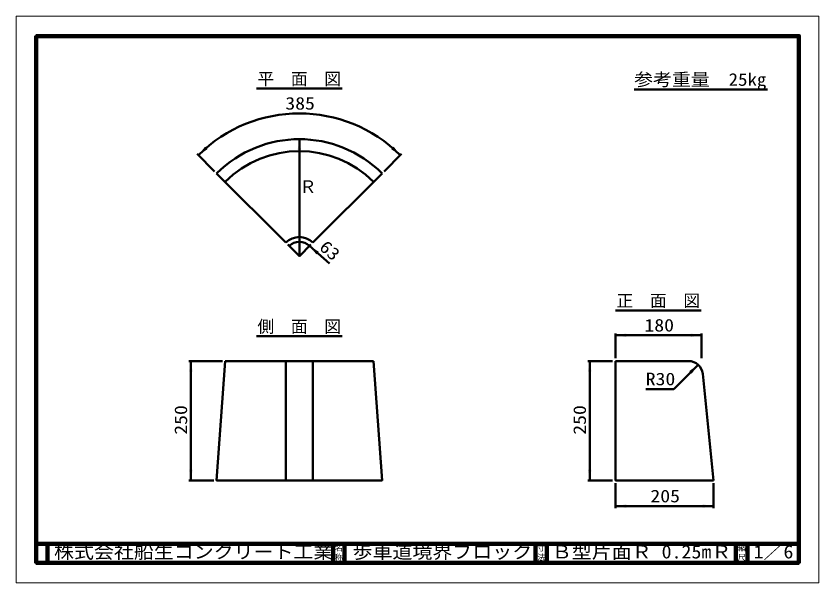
# Model space of a CAD drawing. Units: millimetres, scale not verified, with parts at other scales. Extents: x -2102 to 2102, y -1485 to 1485.
import ezdxf
from ezdxf.enums import TextEntityAlignment as Align

# ---------------------------------------------------------------- set-up
doc = ezdxf.new("R2010")
doc.units = ezdxf.units.MM
doc.header["$LTSCALE"] = 5
doc.layers.add('0-0_V-nasSTD', color=7, linetype='Continuous', lineweight=50)
doc.layers.add('0-1_0', color=7, linetype='Continuous', lineweight=50)
doc.styles.add('ＭＳ ゴシック', font='')
doc.styles.get('ＭＳ ゴシック').set_extended_font_data('MS Gothic')

msp = doc.modelspace()

# ---------------------------------------------------------------- linework, layer by layer
at = {"layer": '0-0_V-nasSTD', "lineweight": 100}
for p, q in [((-1997.5, 1380), (-1997.5, -1380)), ((-442.5, -1280), (-442.5, -1380)), ((-382.5, -1280), (-382.5, -1380)), ((617.5, -1280), (617.5, -1380)), ((677.5, -1280), (677.5, -1380)), ((1667.5, -1280), (1667.5, -1380)), ((1727.5, -1280), (1727.5, -1380)), ((-1997.5, -1380), (1997.5, -1380))]:
    msp.add_line(p, q, dxfattribs=at)
at = {"layer": '0-0_V-nasSTD'}
for p, q in [((-618.75, 227.5), (-618.75, 840)), ((-1062.46, 671.21), (-1154.383, 763.133)), ((-83.117, 763.133), (-175.04, 671.21)), ((-689.461, 298.211), (-1051.853, 660.603)), ((-185.647, 660.603), (-548.039, 298.211)), ((-565.717, 280.533), (-460.467, 188.216)), ((1037.053, -177.5), (1037.053, -307.5)), ((1037.053, -187.5), (1487.053, -187.5)), ((1487.053, -177.5), (1487.053, -307.5)), ((-1196.853, -322.5), (-1021.853, -322.5)), ((-1186.853, -947.5), (-1186.853, -322.5)), ((-229.841, -322.5), (-1007.659, -322.5)), ((-689.461, -947.5), (-689.461, -322.5)), ((-548.039, -322.5), (-548.039, -947.5)), ((892.053, -322.5), (1022.053, -322.5)), ((902.053, -947.5), (902.053, -322.5)), ((1419.179, -322.5), (1037.053, -322.5)), ((1342.225, -469.17), (1469.504, -341.891)), ((1493.807, -390.037), (1549.553, -947.5)), ((1195.225, -469.17), (1342.225, -469.17)), ((-1196.853, -947.5), (-1066.853, -947.5)), ((892.053, -947.5), (1022.053, -947.5)), ((1037.053, -1092.5), (1037.053, -962.5)), ((1549.553, -1092.5), (1549.553, -962.5)), ((1037.053, -1082.5), (1549.553, -1082.5))]:
    msp.add_line(p, q, dxfattribs=at)
at = {"layer": '0-0_V-nasSTD', "lineweight": 18}
for points in [[(-2102.5, -1485), (-2102.5, 1485), (2102.5, 1485), (2102.5, -1485)], [(-2002.5, -1385), (-2002.5, 1385), (2002.5, 1385), (2002.5, -1385)]]:
    msp.add_lwpolyline(points, close=True, dxfattribs=at)
at = {"layer": '0-0_V-nasSTD', "lineweight": 100}
msp.add_lwpolyline([(1997.5, -1380), (1997.5, 1380), (-1997.5, 1380)], dxfattribs=at)
at = {"layer": '0-0_V-nasSTD'}
for points in [[(-678.854, 287.604), (-618.75, 227.5), (-558.646, 287.604)], [(-1007.659, -322.5), (-1051.853, -947.5), (-185.647, -947.5), (-229.841, -322.5)], [(1037.053, -322.5), (1037.053, -947.5), (1549.553, -947.5)]]:
    msp.add_lwpolyline(points, dxfattribs=at)
for centre, radius, start, end in [((-618.75, 227.5), 747.5, 45, 135), ((-618.75, 227.5), 612.5, 45, 135), ((-618.75, 227.5), 550, 45, 135), ((-618.75, 227.5), 100, 45, 135), ((-618.75, 227.5), 75, 45, 135), ((1419.179, -397.5), 75, 5.71059, 90)]:
    msp.add_arc(centre, radius, start, end, dxfattribs=at)
for points in [[(-1147.312, 756.062), (-1112.445, 801.187), (-1099.694, 787.439)], [(-628.125, 783.75), (-618.75, 840), (-609.375, 783.75)], [(-137.806, 787.439), (-125.055, 801.187), (-90.188, 756.062)], [(-565.717, 280.533), (-529.611, 236.393), (-517.247, 250.489)], [(1037.053, -187.5), (1093.303, -196.875), (1093.303, -178.125)], [(1430.803, -196.875), (1430.803, -178.125), (1487.053, -187.5)], [(-1196.228, -378.75), (-1186.853, -322.5), (-1177.478, -378.75)], [(892.678, -378.75), (902.053, -322.5), (911.428, -378.75)], [(1423.101, -375.037), (1436.359, -388.295), (1469.504, -341.891)], [(-1196.228, -891.25), (-1186.853, -947.5), (-1177.478, -891.25)], [(892.678, -891.25), (902.053, -947.5), (911.428, -891.25)], [(1037.053, -1082.5), (1093.303, -1091.875), (1093.303, -1073.125)], [(1493.303, -1091.875), (1493.303, -1073.125), (1549.553, -1082.5)]]:
    msp.add_solid(points, dxfattribs=at)
at = {"layer": '0-1_0'}
for p, q in [((-394.375, 1105), (-843.125, 1105)), ((1832.5, 1099.806), (1134.5, 1099.806)), ((1037.678, -57.5), (1486.428, -57.5)), ((-843.125, -192.5), (-394.375, -192.5))]:
    msp.add_line(p, q, dxfattribs=at)
at = {"layer": '0-1_0', "lineweight": 100}
for p, q in [((-1997.5, -1280), (1997.5, -1280)), ((-1937.5, -1280), (-1937.5, -1380))]:
    msp.add_line(p, q, dxfattribs=at)

# ---------------------------------------------------------------- texts
at = {"layer": '0-0_V-nasSTD', "style": 'ＭＳ ゴシック'}
for s, height, p in [('平\u3000面\u3000図', 64.15, (-838.135, 1105)), ('Ｒ', 65.98, (-618.75, 538.75)), ('正\u3000面\u3000図', 64.15, (1042.678, -57.5)), ('側\u3000面\u3000図', 64.15, (-838.125, -192.5)), ('名', 30.79, (-433.518, -1326.001)), ('寸', 30.79, (626.482, -1326.001)), ('縮', 30.79, (1676.482, -1326.001)), ('称', 30.79, (-433.524, -1375.99)), ('法', 30.79, (626.476, -1375.99)), ('尺', 30.79, (1676.476, -1375.99))]:
    msp.add_text(s, height=height, dxfattribs=at).set_placement(p, align=Align.BOTTOM_LEFT)
for s, height, width, p in [('参考重量\u300025kg', 65.98, 1.1, (1134.5, 1099.806)), ('385', 65.98, 1.15, (-692.25, 975)), ('180', 65.98, 1.15, (1188.553, -187.5)), ('R30', 65.98, 1.15, (1195.225, -469.17)), ('205', 65.98, 1.15, (1219.803, -1082.5)), ('株式会社船生コンクリート工業', 69.65, 1.1, (-1903.75, -1377.5)), ('歩車道境界ブロック', 69.65, 1.1, (-340, -1377.5)), ('Ｂ型片面Ｒ 0.25mＲ', 69.65, 1.1, (703.75, -1377.5)), ('1／6', 69.65, 1.1, (1760, -1377.418))]:
    msp.add_text(s, height=height, dxfattribs=dict(at, width=width)).set_placement(p, align=Align.BOTTOM_LEFT)
at = {"layer": '0-0_V-nasSTD', "style": 'ＭＳ ゴシック', "width": 1.15}
for s, rotation, p in [('63', 318.745, (-532.638, 251.519)), ('250', 90, (-1186.853, -708.5)), ('250', 90, (902.053, -708.5))]:
    msp.add_text(s, height=65.98, rotation=rotation, dxfattribs=at).set_placement(p, align=Align.BOTTOM_LEFT)

doc.saveas('drawing.dxf')
